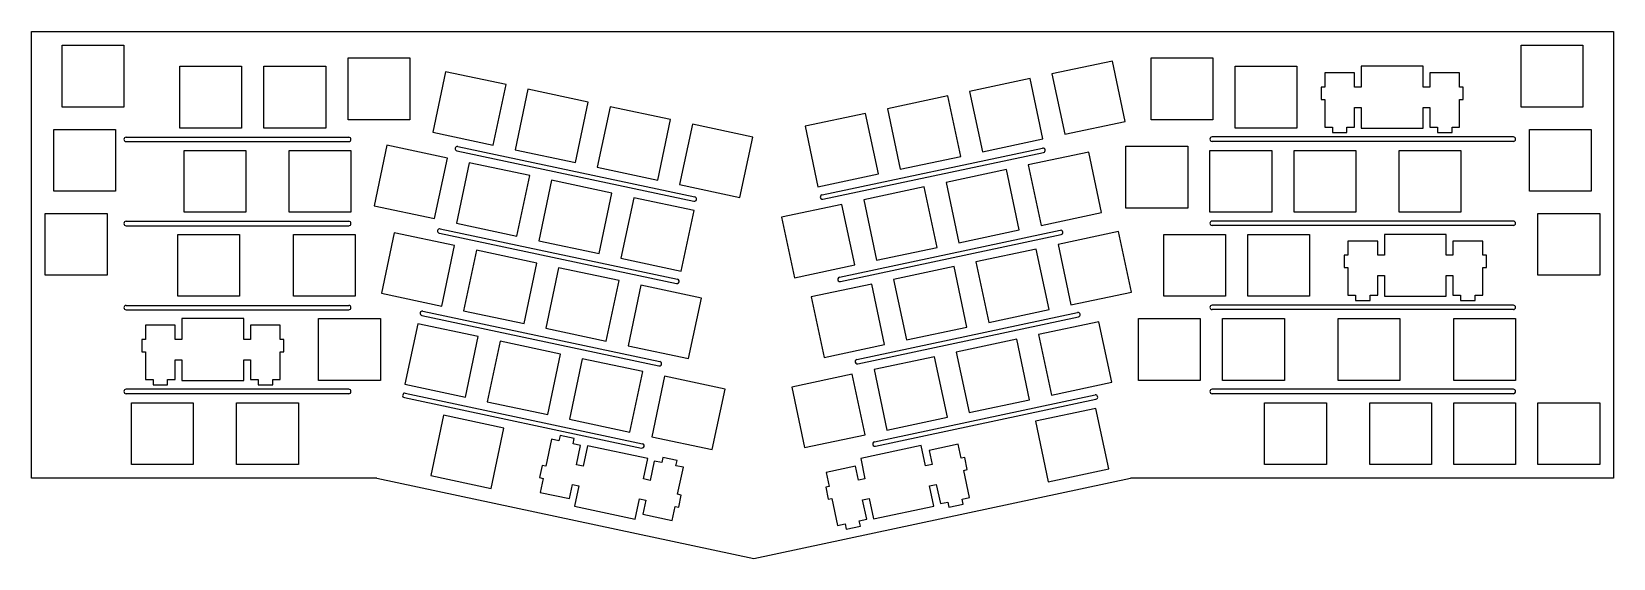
# Model space of a CAD drawing. Extents: x 3 to 361, y 68 to 187.
import ezdxf

# ---------------------------------------------------------------- set-up
doc = ezdxf.new("R2010")
doc.units = 0
doc.header["$MEASUREMENT"] = 0
doc.layers.get('0').update_dxf_attribs({"linetype": 'CONTINUOUS'})

msp = doc.modelspace()

# ---------------------------------------------------------------- linework, layer by layer
at = {"color": 0}
for p, q in [((2.95, 86.26), (2.95, 187.42)), ((2.95, 187.42), (361.29, 187.42)), ((361.29, 187.42), (361.29, 86.26)), ((9.86, 184.32), (23.86, 184.32)), ((9.86, 170.32), (9.86, 184.32)), ((23.86, 184.32), (23.86, 170.32)), ((340.38, 184.32), (354.38, 184.32)), ((340.38, 170.32), (340.38, 184.32)), ((354.38, 184.32), (354.38, 170.32)), ((36.53, 179.56), (50.53, 179.56)), ((36.53, 165.56), (36.53, 179.56)), ((50.53, 179.56), (50.53, 165.56)), ((55.58, 179.56), (69.58, 179.56)), ((55.58, 165.56), (55.58, 179.56)), ((69.58, 179.56), (69.58, 165.56)), ((74.63, 181.46), (88.63, 181.46)), ((74.63, 167.46), (74.63, 181.46)), ((88.63, 181.46), (88.63, 167.46)), ((247.79, 180.76), (234.09, 177.85)), ((250.7, 167.07), (247.79, 180.76)), ((256.56, 181.46), (270.56, 181.46)), ((256.56, 167.46), (256.56, 181.46)), ((270.56, 181.46), (270.56, 167.46)), ((275.61, 179.56), (289.61, 179.56)), ((275.61, 165.56), (275.61, 179.56)), ((289.61, 179.56), (289.61, 165.56)), ((304.19, 179.56), (304.19, 174.86)), ((318.19, 179.56), (304.19, 179.56)), ((318.19, 174.86), (318.19, 179.56)), ((96.74, 178.33), (93.83, 164.64)), ((110.43, 175.42), (96.74, 178.33)), ((229.16, 176.8), (215.46, 173.89)), ((232.07, 163.11), (229.16, 176.8)), ((234.09, 177.85), (237.01, 164.16)), ((302.66, 178.09), (295.91, 178.09)), ((295.91, 178.09), (295.91, 174.86)), ((302.66, 174.86), (302.66, 178.09)), ((326.46, 178.09), (319.71, 178.09)), ((319.71, 178.09), (319.71, 174.86)), ((326.46, 174.86), (326.46, 178.09)), ((107.52, 161.73), (110.43, 175.42)), ((115.37, 174.37), (112.46, 160.68)), ((129.06, 171.46), (115.37, 174.37)), ((210.52, 172.84), (196.83, 169.93)), ((213.43, 159.15), (210.52, 172.84)), ((215.46, 173.89), (218.37, 160.2)), ((295.91, 174.86), (295.09, 174.86)), ((295.09, 174.86), (295.09, 172.06)), ((295.09, 172.06), (295.91, 172.06)), ((295.91, 172.06), (295.91, 165.79)), ((304.19, 174.86), (302.66, 174.86)), ((319.71, 174.86), (318.19, 174.86)), ((327.28, 174.86), (326.46, 174.86)), ((326.46, 165.79), (326.46, 172.06)), ((326.46, 172.06), (327.28, 172.06)), ((327.28, 172.06), (327.28, 174.86)), ((23.86, 170.32), (9.86, 170.32)), ((126.15, 157.77), (129.06, 171.46)), ((134, 170.41), (131.09, 156.72)), ((147.7, 167.5), (134, 170.41)), ((191.89, 168.88), (178.19, 165.97)), ((194.8, 155.19), (191.89, 168.88)), ((196.83, 169.93), (199.74, 156.24)), ((302.66, 165.79), (302.66, 170.26)), ((302.66, 170.26), (304.19, 170.26)), ((304.19, 170.26), (304.19, 165.56)), ((318.19, 165.56), (318.19, 170.26)), ((318.19, 170.26), (319.71, 170.26)), ((319.71, 170.26), (319.71, 165.79)), ((354.38, 170.32), (340.38, 170.32)), ((7.96, 165.27), (21.96, 165.27)), ((7.96, 151.27), (7.96, 165.27)), ((21.96, 165.27), (21.96, 151.27)), ((50.53, 165.56), (36.53, 165.56)), ((69.58, 165.56), (55.58, 165.56)), ((88.63, 167.46), (74.63, 167.46)), ((144.79, 153.81), (147.7, 167.5)), ((152.64, 166.45), (149.73, 152.76)), ((166.33, 163.54), (152.64, 166.45)), ((178.19, 165.97), (181.1, 152.28)), ((237.01, 164.16), (250.7, 167.07)), ((270.56, 167.46), (256.56, 167.46)), ((289.61, 165.56), (275.61, 165.56)), ((295.91, 165.79), (297.63, 165.79)), ((297.63, 165.79), (297.63, 164.59)), ((300.93, 164.59), (300.93, 165.79)), ((300.93, 165.79), (302.66, 165.79)), ((304.19, 165.56), (318.19, 165.56)), ((319.71, 165.79), (321.43, 165.79)), ((321.43, 165.79), (321.43, 164.59)), ((324.74, 164.59), (324.74, 165.79)), ((324.74, 165.79), (326.46, 165.79)), ((342.29, 165.27), (356.29, 165.27)), ((342.29, 151.27), (342.29, 165.27)), ((356.29, 165.27), (356.29, 151.27)), ((24.36, 163.51), (74.8, 163.51)), ((24.36, 162.51), (74.8, 162.51)), ((83.46, 161.68), (80.55, 147.99)), ((97.15, 158.77), (83.46, 161.68)), ((93.83, 164.64), (107.52, 161.73)), ((99.49, 161.39), (153.2, 149.97)), ((163.42, 149.85), (166.33, 163.54)), ((218.37, 160.2), (232.07, 163.11)), ((250.84, 161.46), (264.85, 161.46)), ((250.84, 147.46), (250.84, 161.46)), ((264.85, 161.46), (264.85, 147.46)), ((338.64, 163.56), (270.39, 163.56)), ((338.64, 162.56), (270.39, 162.56)), ((297.63, 164.59), (300.93, 164.59)), ((321.43, 164.59), (324.74, 164.59)), ((37.49, 160.51), (51.49, 160.51)), ((37.49, 146.51), (37.49, 160.51)), ((51.49, 160.51), (51.49, 146.51)), ((61.3, 160.51), (75.3, 160.51)), ((61.3, 146.51), (61.3, 160.51)), ((75.3, 160.51), (75.3, 146.51)), ((94.24, 145.08), (97.15, 158.77)), ((102.09, 157.72), (99.18, 144.02)), ((99.28, 160.41), (152.99, 149)), ((115.79, 154.81), (102.09, 157.72)), ((112.46, 160.68), (126.15, 157.77)), ((182.01, 150.42), (231.99, 161.05)), ((182.22, 149.44), (232.2, 160.07)), ((199.74, 156.24), (213.43, 159.15)), ((242.43, 160.15), (228.74, 157.24)), ((232.48, 161.15), (232.48, 161.15)), ((245.34, 146.45), (242.43, 160.15)), ((269.89, 160.51), (283.9, 160.51)), ((269.89, 146.51), (269.89, 160.51)), ((283.9, 160.51), (283.9, 146.51)), ((288.94, 160.51), (302.95, 160.51)), ((288.94, 146.51), (288.94, 160.51)), ((302.95, 160.51), (302.95, 146.51)), ((312.76, 160.51), (326.76, 160.51)), ((312.76, 146.51), (312.76, 160.51)), ((326.76, 160.51), (326.76, 146.51)), ((112.88, 141.12), (115.79, 154.81)), ((131.09, 156.72), (144.79, 153.81)), ((181.1, 152.28), (194.8, 155.19)), ((223.8, 156.19), (210.11, 153.28)), ((226.71, 142.49), (223.8, 156.19)), ((228.74, 157.24), (231.65, 143.54)), ((21.96, 151.27), (7.96, 151.27)), ((120.73, 153.76), (117.82, 140.06)), ((134.42, 150.85), (120.73, 153.76)), ((131.51, 137.15), (134.42, 150.85)), ((149.73, 152.76), (163.42, 149.85)), ((205.17, 152.23), (191.47, 149.32)), ((208.08, 138.53), (205.17, 152.23)), ((210.11, 153.28), (213.02, 139.58)), ((356.29, 151.27), (342.29, 151.27)), ((80.55, 147.99), (94.24, 145.08)), ((139.36, 149.8), (136.45, 136.1)), ((153.05, 146.89), (139.36, 149.8)), ((186.53, 148.27), (172.84, 145.36)), ((189.44, 134.57), (186.53, 148.27)), ((191.47, 149.32), (194.38, 135.62)), ((264.85, 147.46), (250.84, 147.46)), ((6.05, 146.22), (20.05, 146.22)), ((6.05, 132.22), (6.05, 146.22)), ((20.05, 146.22), (20.05, 132.22)), ((24.36, 144.46), (74.8, 144.46)), ((24.36, 143.46), (74.8, 143.46)), ((51.49, 146.51), (37.49, 146.51)), ((75.3, 146.51), (61.3, 146.51)), ((99.18, 144.02), (112.88, 141.12)), ((150.14, 133.19), (153.05, 146.89)), ((172.84, 145.36), (175.75, 131.66)), ((231.65, 143.54), (245.34, 146.45)), ((283.9, 146.51), (269.89, 146.51)), ((338.64, 144.51), (270.39, 144.51)), ((338.64, 143.51), (270.39, 143.51)), ((302.95, 146.51), (288.94, 146.51)), ((326.76, 146.51), (312.76, 146.51)), ((344.19, 146.22), (358.19, 146.22)), ((344.19, 132.22), (344.19, 146.22)), ((358.19, 146.22), (358.19, 132.22)), ((36.06, 141.46), (50.06, 141.46)), ((36.06, 127.46), (36.06, 141.46)), ((50.06, 141.46), (50.06, 127.46)), ((62.25, 141.46), (76.25, 141.46)), ((62.25, 127.46), (62.25, 141.46)), ((76.25, 141.46), (76.25, 127.46)), ((85.09, 141.86), (82.18, 128.17)), ((98.78, 138.95), (85.09, 141.86)), ((95.32, 141.78), (149.03, 130.36)), ((95.53, 142.76), (149.24, 131.34)), ((117.82, 140.06), (131.51, 137.15)), ((185.97, 131.79), (235.95, 142.41)), ((186.18, 130.81), (236.16, 141.43)), ((213.02, 139.58), (226.71, 142.49)), ((249.19, 142.11), (235.49, 139.2)), ((252.1, 128.42), (249.19, 142.11)), ((259.42, 141.46), (273.42, 141.46)), ((259.42, 127.46), (259.42, 141.46)), ((273.42, 141.46), (273.42, 127.46)), ((278.47, 141.46), (292.47, 141.46)), ((278.47, 127.46), (278.47, 141.46)), ((292.47, 141.46), (292.47, 127.46)), ((307.9, 139.99), (301.15, 139.99)), ((301.15, 139.99), (301.15, 136.76)), ((307.9, 136.76), (307.9, 139.99)), ((309.42, 141.46), (309.42, 136.76)), ((323.42, 141.46), (309.42, 141.46)), ((323.42, 136.76), (323.42, 141.46)), ((331.7, 139.99), (324.95, 139.99)), ((324.95, 139.99), (324.95, 136.76)), ((331.7, 136.76), (331.7, 139.99)), ((95.87, 125.25), (98.78, 138.95)), ((103.72, 137.9), (100.81, 124.2)), ((117.42, 134.99), (103.72, 137.9)), ((194.38, 135.62), (208.08, 138.53)), ((230.55, 138.15), (216.86, 135.24)), ((233.47, 124.45), (230.55, 138.15)), ((235.49, 139.2), (238.41, 125.5)), ((301.15, 136.76), (300.32, 136.76)), ((300.32, 136.76), (300.32, 133.96)), ((309.42, 136.76), (307.9, 136.76)), ((324.95, 136.76), (323.42, 136.76)), ((332.52, 136.76), (331.7, 136.76)), ((332.52, 133.96), (332.52, 136.76)), ((114.51, 121.29), (117.42, 134.99)), ((122.35, 133.94), (119.44, 120.24)), ((136.05, 131.03), (122.35, 133.94)), ((136.45, 136.1), (150.14, 133.19)), ((175.75, 131.66), (189.44, 134.57)), ((211.92, 134.19), (198.23, 131.28)), ((214.83, 120.49), (211.92, 134.19)), ((216.86, 135.24), (219.77, 121.54)), ((300.32, 133.96), (301.15, 133.96)), ((301.15, 133.96), (301.15, 127.69)), ((331.7, 127.69), (331.7, 133.96)), ((331.7, 133.96), (332.52, 133.96)), ((20.05, 132.22), (6.05, 132.22)), ((133.14, 117.33), (136.05, 131.03)), ((140.99, 129.98), (138.08, 116.28)), ((154.68, 127.07), (140.99, 129.98)), ((193.29, 130.23), (179.59, 127.32)), ((196.2, 116.53), (193.29, 130.23)), ((198.23, 131.28), (201.14, 117.58)), ((307.9, 127.69), (307.9, 132.16)), ((307.9, 132.16), (309.42, 132.16)), ((309.42, 132.16), (309.42, 127.46)), ((323.42, 127.46), (323.42, 132.16)), ((323.42, 132.16), (324.95, 132.16)), ((324.95, 132.16), (324.95, 127.69)), ((358.19, 132.22), (344.19, 132.22)), ((50.06, 127.46), (36.06, 127.46)), ((76.25, 127.46), (62.25, 127.46)), ((82.18, 128.17), (95.87, 125.25)), ((151.77, 113.37), (154.68, 127.07)), ((179.59, 127.32), (182.5, 113.62)), ((238.41, 125.5), (252.1, 128.42)), ((273.42, 127.46), (259.42, 127.46)), ((338.64, 125.46), (270.39, 125.46)), ((292.47, 127.46), (278.47, 127.46)), ((301.15, 127.69), (302.87, 127.69)), ((302.87, 127.69), (302.87, 126.49)), ((302.87, 126.49), (306.17, 126.49)), ((306.17, 126.49), (306.17, 127.69)), ((306.17, 127.69), (307.9, 127.69)), ((309.42, 127.46), (323.42, 127.46)), ((324.95, 127.69), (326.67, 127.69)), ((326.67, 127.69), (326.67, 126.49)), ((326.67, 126.49), (329.97, 126.49)), ((329.97, 126.49), (329.97, 127.69)), ((329.97, 127.69), (331.7, 127.69)), ((24.36, 125.41), (74.8, 125.41)), ((24.36, 124.41), (74.8, 124.41)), ((37.01, 122.41), (37.01, 117.71)), ((51.01, 122.41), (37.01, 122.41)), ((51.01, 117.71), (51.01, 122.41)), ((67.97, 122.41), (81.96, 122.41)), ((67.97, 108.41), (67.97, 122.41)), ((81.96, 122.41), (81.96, 108.41)), ((91.36, 123.15), (145.07, 111.73)), ((91.57, 124.12), (145.28, 112.7)), ((100.81, 124.2), (114.51, 121.29)), ((189.93, 113.15), (239.91, 123.78)), ((190.14, 112.18), (240.12, 122.8)), ((219.77, 121.54), (233.47, 124.45)), ((253.7, 122.41), (267.7, 122.41)), ((253.7, 108.41), (253.7, 122.41)), ((267.7, 122.41), (267.7, 108.41)), ((338.64, 124.46), (270.39, 124.46)), ((272.75, 122.41), (286.75, 122.41)), ((272.75, 108.41), (272.75, 122.41)), ((286.75, 122.41), (286.75, 108.41)), ((298.95, 122.41), (312.95, 122.41)), ((298.95, 108.41), (298.95, 122.41)), ((312.95, 122.41), (312.95, 108.41)), ((325.14, 122.41), (339.14, 122.41)), ((325.14, 108.41), (325.14, 122.41)), ((339.14, 122.41), (339.14, 108.41)), ((35.48, 120.94), (28.73, 120.94)), ((28.73, 120.94), (28.73, 117.71)), ((35.48, 117.71), (35.48, 120.94)), ((59.28, 120.94), (52.53, 120.94)), ((52.53, 120.94), (52.53, 117.71)), ((59.28, 117.71), (59.28, 120.94)), ((90.44, 121.24), (87.53, 107.55)), ((104.14, 118.33), (90.44, 121.24)), ((101.23, 104.64), (104.14, 118.33)), ((119.44, 120.24), (133.14, 117.33)), ((201.14, 117.58), (214.83, 120.49)), ((244.76, 121.69), (231.07, 118.78)), ((231.07, 118.78), (233.98, 105.09)), ((247.67, 108), (244.76, 121.69)), ((28.73, 117.71), (27.91, 117.71)), ((27.91, 117.71), (27.91, 114.91)), ((27.91, 114.91), (28.73, 114.91)), ((28.73, 114.91), (28.73, 108.64)), ((37.01, 117.71), (35.48, 117.71)), ((52.53, 117.71), (51.01, 117.71)), ((60.11, 117.71), (59.28, 117.71)), ((59.28, 108.64), (59.28, 114.91)), ((59.28, 114.91), (60.11, 114.91)), ((60.11, 114.91), (60.11, 117.71)), ((109.08, 117.28), (106.17, 103.59)), ((122.77, 114.37), (109.08, 117.28)), ((138.08, 116.28), (151.77, 113.37)), ((182.5, 113.62), (196.2, 116.53)), ((226.13, 117.73), (212.44, 114.82)), ((212.44, 114.82), (215.35, 101.13)), ((229.04, 104.04), (226.13, 117.73)), ((35.48, 108.64), (35.48, 113.11)), ((35.48, 113.11), (37.01, 113.11)), ((37.01, 113.11), (37.01, 108.41)), ((51.01, 108.41), (51.01, 113.11)), ((51.01, 113.11), (52.53, 113.11)), ((52.53, 113.11), (52.53, 108.64)), ((119.86, 100.68), (122.77, 114.37)), ((127.71, 113.32), (124.8, 99.63)), ((141.4, 110.41), (127.71, 113.32)), ((207.5, 113.77), (193.8, 110.86)), ((210.41, 100.08), (207.5, 113.77)), ((28.73, 108.64), (30.46, 108.64)), ((30.46, 108.64), (30.46, 107.44)), ((33.76, 107.44), (33.76, 108.64)), ((33.76, 108.64), (35.48, 108.64)), ((37.01, 108.41), (51.01, 108.41)), ((52.53, 108.64), (54.26, 108.64)), ((54.26, 108.64), (54.26, 107.44)), ((57.56, 107.44), (57.56, 108.64)), ((57.56, 108.64), (59.28, 108.64)), ((81.96, 108.41), (67.97, 108.41)), ((87.53, 107.55), (101.23, 104.64)), ((138.49, 96.72), (141.4, 110.41)), ((146.35, 109.36), (143.43, 95.67)), ((160.04, 106.45), (146.35, 109.36)), ((188.86, 109.81), (175.17, 106.9)), ((191.77, 96.12), (188.86, 109.81)), ((193.8, 110.86), (196.71, 97.17)), ((233.98, 105.09), (247.67, 108)), ((267.7, 108.41), (253.7, 108.41)), ((286.75, 108.41), (272.75, 108.41)), ((312.95, 108.41), (298.95, 108.41)), ((339.14, 108.41), (325.14, 108.41)), ((74.8, 106.41), (24.36, 106.41)), ((74.8, 105.41), (24.36, 105.41)), ((30.46, 107.44), (33.76, 107.44)), ((54.26, 107.44), (57.56, 107.44)), ((87.01, 105.11), (87.01, 105.11)), ((87.01, 105.11), (87.01, 105.11)), ((87.12, 105.59), (87.12, 105.59)), ((87.4, 104.51), (141.11, 93.09)), ((87.61, 105.49), (141.32, 94.07)), ((157.13, 92.76), (160.04, 106.45)), ((175.17, 106.9), (178.08, 93.21)), ((193.89, 94.52), (243.87, 105.14)), ((194.1, 93.54), (244.08, 104.17)), ((215.35, 101.13), (229.04, 104.04)), ((338.64, 106.41), (270.39, 106.41)), ((338.64, 105.41), (270.39, 105.41)), ((25.58, 103.36), (39.58, 103.36)), ((25.58, 89.36), (25.58, 103.36)), ((39.58, 103.36), (39.58, 89.36)), ((49.39, 103.36), (63.39, 103.36)), ((49.39, 89.36), (49.39, 103.36)), ((63.39, 103.36), (63.39, 89.36)), ((96.27, 100.53), (93.36, 86.84)), ((109.96, 97.62), (96.27, 100.53)), ((106.17, 103.59), (119.86, 100.68)), ((244.07, 102.07), (230.37, 99.16)), ((246.98, 88.38), (244.07, 102.07)), ((282.28, 103.36), (296.28, 103.36)), ((282.28, 89.36), (282.28, 103.36)), ((296.28, 103.36), (296.28, 89.36)), ((306.09, 103.36), (320.09, 103.36)), ((306.09, 89.36), (306.09, 103.36)), ((320.09, 103.36), (320.09, 89.36)), ((325.14, 103.36), (339.14, 103.36)), ((325.14, 89.36), (325.14, 103.36)), ((339.14, 103.36), (339.14, 89.36)), ((339.14, 103.36), (339.14, 89.36)), ((344.19, 103.36), (358.19, 103.36)), ((344.19, 89.36), (344.19, 103.36)), ((358.19, 103.36), (358.19, 89.36)), ((107.05, 83.93), (109.96, 97.62)), ((124.8, 99.63), (138.49, 96.72)), ((196.71, 97.17), (210.41, 100.08)), ((230.37, 99.16), (233.28, 85.46)), ((120.73, 95.1), (119.43, 88.96)), ((122.42, 94.74), (120.73, 95.1)), ((122.67, 95.91), (122.42, 94.74)), ((125.9, 95.22), (122.67, 95.91)), ((125.65, 94.05), (125.9, 95.22)), ((127.33, 93.69), (125.65, 94.05)), ((126.4, 89.32), (127.33, 93.69)), ((128.87, 93.6), (127.9, 89)), ((142.57, 90.69), (128.87, 93.6)), ((143.43, 95.67), (157.13, 92.76)), ((178.08, 93.21), (191.77, 96.12)), ((204.47, 93.65), (190.78, 90.74)), ((205.45, 89.06), (204.47, 93.65)), ((212.87, 93.94), (206.27, 92.53)), ((213.54, 90.77), (212.87, 93.94)), ((141.59, 86.09), (142.57, 90.69)), ((144.01, 90.15), (143.08, 85.77)), ((145.7, 89.79), (144.01, 90.15)), ((145.95, 90.96), (145.7, 89.79)), ((149.18, 90.28), (145.95, 90.96)), ((148.93, 89.1), (149.18, 90.28)), ((190.78, 90.74), (191.75, 86.14)), ((206.27, 92.53), (206.94, 89.37)), ((214.35, 90.95), (213.54, 90.77)), ((214.93, 88.21), (214.35, 90.95)), ((81.18, 86.26), (2.95, 86.26)), ((39.58, 89.36), (25.58, 89.36)), ((63.39, 89.36), (49.39, 89.36)), ((81.18, 86.26), (166.54, 68.1)), ((93.36, 86.84), (107.05, 83.93)), ((118.62, 89.13), (118.04, 86.4)), ((118.04, 86.4), (118.85, 86.22)), ((118.85, 86.22), (118.18, 83.06)), ((119.43, 88.96), (118.62, 89.13)), ((127.9, 89), (126.4, 89.32)), ((143.08, 85.77), (141.59, 86.09)), ((150.61, 88.74), (148.93, 89.1)), ((149.31, 82.61), (150.61, 88.74)), ((166.54, 68.1), (251.92, 86.26)), ((189.59, 88.99), (182.99, 87.58)), ((182.99, 87.58), (183.66, 84.42)), ((190.26, 85.83), (189.59, 88.99)), ((191.75, 86.14), (190.26, 85.83)), ((206.94, 89.37), (205.45, 89.06)), ((214.12, 88.04), (214.93, 88.21)), ((215.43, 81.9), (214.12, 88.04)), ((233.28, 85.46), (246.98, 88.38)), ((361.29, 86.26), (251.92, 86.26)), ((296.28, 89.36), (282.28, 89.36)), ((320.09, 89.36), (306.09, 89.36)), ((339.14, 89.36), (325.14, 89.36)), ((358.19, 89.36), (344.19, 89.36)), ((118.18, 83.06), (124.78, 81.66)), ((124.78, 81.66), (125.45, 84.82)), ((125.45, 84.82), (126.94, 84.5)), ((126.94, 84.5), (125.96, 79.9)), ((150.12, 82.44), (149.31, 82.61)), ((149.54, 79.7), (150.12, 82.44)), ((183.66, 84.42), (182.85, 84.25)), ((182.85, 84.25), (183.43, 81.51)), ((206.4, 84.56), (207.9, 84.87)), ((207.38, 79.96), (206.4, 84.56)), ((207.9, 84.87), (208.83, 80.5)), ((125.96, 79.9), (139.66, 77)), ((139.66, 77), (140.63, 81.59)), ((140.63, 81.59), (142.13, 81.28)), ((142.13, 81.28), (141.45, 78.12)), ((148.06, 76.71), (148.73, 79.87)), ((148.73, 79.87), (149.54, 79.7)), ((183.43, 81.51), (184.24, 81.69)), ((184.24, 81.69), (185.54, 75.55)), ((191.22, 81.33), (192.71, 81.65)), ((192.15, 76.96), (191.22, 81.33)), ((192.71, 81.65), (193.69, 77.05)), ((193.69, 77.05), (207.38, 79.96)), ((208.83, 80.5), (210.51, 80.86)), ((210.51, 80.86), (210.76, 79.69)), ((210.76, 79.69), (213.99, 80.37)), ((213.74, 81.55), (215.43, 81.9)), ((213.99, 80.37), (213.74, 81.55)), ((141.45, 78.12), (148.06, 76.71)), ((185.54, 75.55), (187.23, 75.91)), ((187.23, 75.91), (187.48, 74.74)), ((187.48, 74.74), (190.71, 75.42)), ((190.46, 76.6), (192.15, 76.96)), ((190.71, 75.42), (190.46, 76.6))]:
    msp.add_line(p, q, dxfattribs=at)
at = {"linetype": 'Continuous'}
for centre, start, end in [((24.36, 163.01), 90, 270), ((74.8, 163.01), 270, 90), ((99.38, 160.9), 78.0006, 258.0006), ((270.39, 163.06), 90, 270), ((338.64, 163.06), 270, 90), ((232.1, 160.56), 282.0042, 102.0042), ((153.09, 149.49), 258.0006, 78.0006), ((182.11, 149.93), 102.0042, 282.0042), ((24.36, 143.96), 90, 270), ((74.8, 143.96), 270, 90), ((270.39, 144.01), 90, 270), ((338.64, 144.01), 270, 90), ((95.42, 142.27), 78.0014, 258.0014), ((236.06, 141.92), 281.9982, 101.9982), ((149.14, 130.85), 258.0014, 78.0014), ((186.07, 131.3), 101.9982, 281.9982), ((270.39, 124.96), 90, 270), ((338.64, 124.96), 270, 90), ((24.36, 124.91), 90, 270), ((74.8, 124.91), 270, 90), ((91.46, 123.63), 77.9967, 257.9967), ((240.01, 123.29), 282.0038, 102.0038), ((145.17, 112.21), 257.9967, 77.9967), ((190.03, 112.66), 102.0038, 282.0038), ((24.36, 105.91), 90, 270), ((74.8, 105.91), 270, 90), ((87.5, 105), 77.9949, 257.9949), ((243.97, 104.66), 281.9977, 101.9977), ((270.39, 105.91), 90, 270), ((338.64, 105.91), 270, 90), ((141.21, 93.58), 257.9949, 77.9949), ((193.99, 94.03), 101.9977, 281.9977)]:
    msp.add_arc(centre, 0.5, start, end, dxfattribs=at)

doc.saveas('drawing.dxf')
